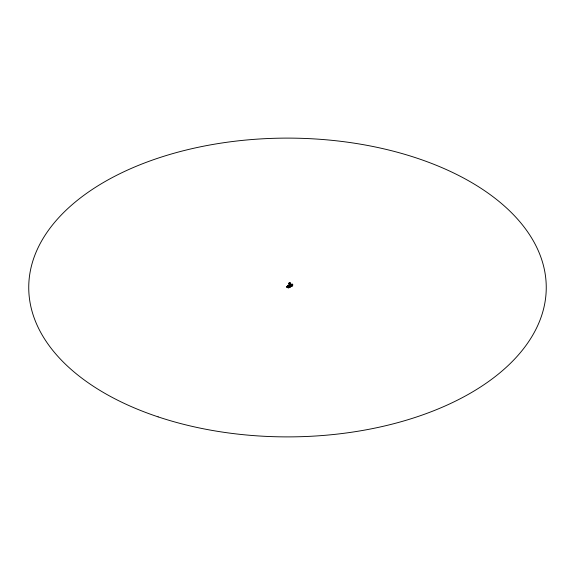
<?xml version="1.0" encoding="UTF-8"?>
<svg xmlns="http://www.w3.org/2000/svg" width="575" height="575" viewBox="0 0 575 575"><rect width="100%" height="100%" fill="white"/><g stroke="black" fill="none" stroke-linecap="round" stroke-linejoin="round"><path stroke-width="0.86" d="M289.606 283.619L290.066 283.159M292.416 284.632L292.143 284.941L292.495 284.496A1.718 0.992 60 0 0 292.265 284.704L292.495 284.496M289.211 283.892L288.945 283.64L289.52 283.741A2.911 1.682 60 0 1 290.044 284.532L291.087 284.366L291.92 285.452M287.529 286.271A1.797 1.042 0 0 0 287.004 286.997A1.811 1.042 0 0 1 287.522 286.228L290.67 284.309L291.87 284.999L291.187 285.243L289.944 284.56A1.711 0.992 60 0 0 289.477 283.784L289.599 283.87A1.718 0.992 60 0 1 289.743 283.547L290.317 283.647A1.718 0.992 60 0 1 289.937 283.446L289.987 283.482M289.52 283.216L289.901 283.583L289.527 282.771M289.541 283.116L289.477 282.72A1.718 0.992 60 0 1 289.685 283.216L289.994 283.324M291.856 284.302L292.179 284.654A1.294 0.467 -73.9 0 0 292.323 284.46L291.432 285.193M290.202 284.898L290.267 284.877A2.063 1.193 -60 0 0 289.663 285.128L290.095 286.314L288.887 285.624C288.729 284.28 289.822 285.854 290.246 284.905M287.536 286.17A1.79 1.035 0 0 0 287.011 286.889L287.306 287.191L287.277 286.695A0.834 0.482 0 0 1 287.543 286.429A5.333 3.076 -60 0 1 288.305 285.682A3.982 2.3 -60 0 1 288.743 285.373L288.858 285.351M288.089 287.522L287.263 286.752A1.545 0.891 0 0 1 287.716 286.07M287.68 287.658L290.821 285.624M289.455 283.791L289.283 283.892A1.711 0.992 60 0 1 289.75 284.675L289.98 284.546A4.859 2.803 -60 0 0 289.692 284.661L289.592 284.704A5.125 2.954 -60 0 0 289.29 284.862L289.376 285.337L289.29 284.92A5.096 2.947 -60 0 0 288.887 285.114L288.902 285.638L287.579 286.357A4.14 2.393 -60 0 1 287.989 285.904L288.097 285.797M289.29 284.92L289.362 285.322L289.412 284.884M287.047 286.947L287.205 287.356L287.306 286.81L289.397 285.603M292.007 284.69A1.718 0.992 60 0 0 291.626 284.452L291.633 284.366A1.718 0.992 60 0 0 292.014 284.647L292.143 284.941M291.877 284.316L292.287 284.05M292.251 284.445L291.647 284.632L292.352 284.647M292.423 284.718L292.301 284.625A1.718 0.992 60 0 0 292.438 284.409M292.84 285.135L292.74 284.51M289.829 283.59L290.224 283.784M289.872 283.303L289.937 283.475A1.718 0.992 60 0 1 290.317 283.691M291.64 285.423L291.805 284.963L288.7 287.098L291.956 285.473L292.272 285.84M289.405 283.87L289.721 283.525A1.718 0.992 60 0 1 289.534 283.798L289.484 283.762A1.294 0.769 6.9 0 0 289.469 283.964M290.519 285.631L288.765 287.04A4.14 2.393 -60 0 1 289.168 286.587L290.08 285.811A5.096 2.947 -60 0 1 290.49 285.559A5.125 2.954 -60 0 1 290.799 285.401L290.893 285.351A4.859 2.803 -60 0 1 291.187 285.243M290.433 284.726L290.734 284.345L287.407 286.436L287.629 286.156A1.739 1.006 0 0 0 287.062 286.839M289.548 282.792L289.944 282.699M290.95 285.308L291.087 285.222A1.711 0.992 60 0 1 291.554 284.977L291.547 284.934A2.911 1.682 60 0 0 290.986 285.078L290.893 285.337A1.711 0.992 60 0 1 291.353 285.092L291.554 284.977M292.237 284.833L292.158 284.675A1.294 0.704 8.2 0 1 292.395 284.553L292.251 284.582M290.749 286.134L290.641 285.595M289.261 286.465L289.146 286.58A4.14 2.393 -60 0 0 288.743 287.033L288.7 287.098M292.409 285.459L292.237 284.97A1.718 0.992 60 0 0 292.409 285.459L289.462 287.234A1.739 1.006 0 0 1 288.248 287.522M289.865 284.603L289.8 284.575A2.933 1.696 60 0 0 289.283 283.849M292.222 284.97L292.229 285.559A1.294 1.208 12.3 0 1 292.143 285.279L292.143 285.279M288.42 285.473L288.808 285.2L287.967 285.897A4.14 2.393 -60 0 0 287.558 286.35L287.514 286.415M288.442 285.488L288.327 285.969A1.38 0.798 -60 0 1 288.887 285.416M289.606 286.156L290.088 285.811L290.088 286.321M289.879 285.193L289.937 285.121A1.876 1.085 -60 0 0 289.786 285.193L289.29 285.027L289.757 284.862M289.548 285.027A2.099 1.215 -60 0 1 290.174 284.819L290.116 284.848A5.139 2.968 -60 0 0 289.764 285.013L289.268 285.056L289.814 285.114M290.806 285.186L290.835 285.171A2.933 1.696 60 0 1 291.353 285.042L291.547 284.934M289.06 283.82L289.922 283.231M288.6 285.437L289.505 285.006A2.084 1.2 -60 0 1 289.642 284.905M290.67 284.862L291.072 284.948M291.015 284.762L291.137 284.481M290.972 284.74L291.374 284.575M289.397 285.797L287.263 286.947A1.545 0.891 0 0 1 287.716 286.264M289.548 285.861L287.205 287.385L288.528 286.566M290.548 285.847L290.095 286.106A1.38 0.798 -60 0 0 289.512 286.652L289.512 286.264L289.484 286.645M291.956 285.667L289.318 287.191A1.545 0.891 0 0 1 288.125 287.45L287.644 287.45L288.233 287.248A0.834 0.482 0 0 0 288.715 287.112A5.333 3.076 -60 0 1 289.505 286.379A3.982 2.3 -60 0 1 289.944 286.062L290.052 286.041M289.232 287.004L289.283 286.975A1.545 0.891 0 0 1 288.125 287.256L287.558 287.536M291.626 284.409L292.007 284.668M289.692 284.848L290.145 284.776L289.786 284.833M289.297 282.771L289.505 282.72A1.718 0.992 60 0 0 289.714 283.209L289.304 282.771L289.534 283.303M289.937 283.418L290.317 283.647M288.248 287.658L288.248 287.55A1.797 1.042 0 0 0 289.498 287.327M288.125 287.637A1.545 0.891 0 0 0 289.318 287.378L292.33 285.696L289.462 287.457A1.739 1.006 0 0 1 288.248 287.752L288.075 287.73M292.574 285.308L292.071 284.862M287.558 287.579L288.089 287.752M290.159 284.812L290.123 284.805A2.084 1.2 -60 0 0 289.865 284.826M289.915 283.612L289.944 283.626A1.294 1.035 -64.2 0 0 290.21 283.676M289.484 285.056L289.405 285.027A2.063 1.193 -60 0 1 289.937 284.805M291.158 285.02L290.353 284.532L290.353 284.927M291.568 285.2L292.294 285.66L292.201 284.963A1.718 0.992 60 0 1 292.344 285.452M290.267 284.632L290.792 284.798M291.403 285.286L292.294 285.825M287.766 286.544L288.499 286.961M289.944 282.67L290.49 283.669L289.793 283.676M291.676 284.632L291.712 284.654A1.294 1.078 -64.6 0 1 291.489 284.417M289.57 285.121L289.534 285.071A2.099 1.215 -60 0 1 289.764 284.963M289.448 283.08L289.469 283.123A1.294 1.258 40.2 0 1 289.376 282.756M291.956 285.473L291.956 285.854M289.498 287.428A1.79 1.035 0 0 1 288.248 287.73M287.263 287.141A1.545 0.891 0 0 1 287.716 286.451M287.011 287.018A1.79 1.035 0 0 1 287.536 286.3M289.505 284.941L289.412 284.992A1.876 1.085 -60 0 1 289.577 284.912L289.477 284.941M292.301 284.359L292.179 284.381A0.805 0.467 60 0 0 291.439 284.647A0.805 0.467 60 0 0 292.359 285.581A0.805 0.467 60 0 0 292.201 284.366L292.237 284.381M158.125 416.875A258.75 149.385 0 0 0 546.25 287.5A258.75 149.385 0 0 0 158.125 158.125A258.75 149.385 0 0 0 158.125 416.875M289.06 283.231A0.805 0.467 60 0 0 289.958 284.223A0.805 0.467 60 0 0 289.865 283.029A0.805 0.467 60 0 0 289.06 283.231"/></g></svg>
